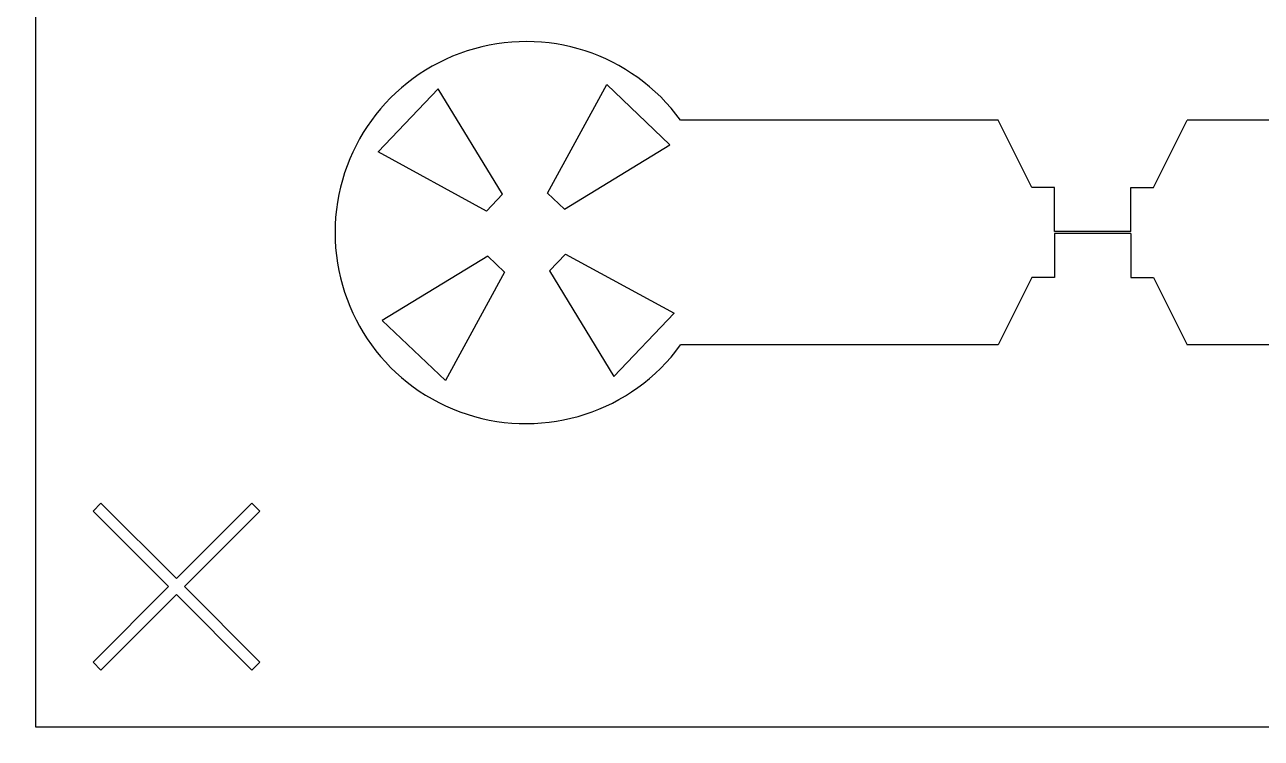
# Model space of a CAD drawing. Header units: inches. Extents: x -271009 to 5700, y -37000 to 38138.
# Drawn here: x -136165 to -130583, y 8628 to 11850 of the extents above; entities that cross this region are included whole.
import ezdxf

# ---------------------------------------------------------------- set-up
doc = ezdxf.new("R2010")
doc.units = ezdxf.units.IN
doc.header["$MEASUREMENT"] = 0

msp = doc.modelspace()

# ---------------------------------------------------------------- linework, layer by layer
for p, q in [((-134570, 11275.5), (-134298.4, 11560.9)), ((-134007.4, 11084.5), (-134298.4, 11560.9)), ((-133804.4, 11089.5), (-133537.3, 11579.7)), ((-133251.9, 11308.1), (-133537.3, 11579.7)), ((-131770.1, 11418.7), (-133203.9, 11418.7)), ((-131617.8, 11114.3), (-131770.1, 11418.7)), ((-131069.7, 11114.3), (-130917.5, 11418.7)), ((-127961.1, 11418.7), (-130917.5, 11418.7)), ((-133728.3, 11017.1), (-133251.9, 11308.1)), ((-134079.8, 11008.4), (-134570, 11275.5)), ((-131516.3, 11114.3), (-131617.8, 11114.3)), ((-131516.3, 10915.9), (-131516.3, 11114.3)), ((-131171.2, 10915.9), (-131171.2, 11114.3)), ((-131171.2, 11114.3), (-131069.7, 11114.3)), ((-134079.8, 11008.4), (-134007.4, 11084.5)), ((-133728.3, 11017.1), (-133804.4, 11089.5)), ((-131171.2, 10915.9), (-131516.3, 10915.9)), ((-131171.2, 10906.6), (-131516.3, 10906.6)), ((-131516.3, 10906.6), (-131516.3, 10708.3)), ((-131171.2, 10906.6), (-131171.2, 10708.3)), ((-134074.8, 10805.4), (-134551.2, 10514.4)), ((-134074.8, 10805.4), (-133998.7, 10733)), ((-133723.3, 10814.1), (-133795.7, 10738)), ((-133723.3, 10814.1), (-133233.1, 10547)), ((-133998.7, 10733), (-134265.8, 10242.8)), ((-133795.7, 10738), (-133504.7, 10261.6)), ((-131617.8, 10708.3), (-131770.1, 10403.8)), ((-131516.3, 10708.3), (-131617.8, 10708.3)), ((-131171.2, 10708.3), (-131069.7, 10708.3)), ((-131069.7, 10708.3), (-130917.5, 10403.8)), ((-134551.2, 10514.4), (-134265.8, 10242.8)), ((-133233.1, 10547), (-133504.7, 10261.6)), ((-131770.1, 10403.8), (-133203.9, 10403.8)), ((-127961.1, 10403.8), (-130917.5, 10403.8)), ((-135820.8, 9689.4), (-135856.7, 9653.5)), ((-135479.9, 9348.5), (-135820.8, 9689.4)), ((-135139, 9689.4), (-135479.9, 9348.5)), ((-135139, 9689.4), (-135103.1, 9653.5)), ((-135856.7, 9653.5), (-135515.8, 9312.6)), ((-135444, 9312.6), (-135103.1, 9653.5)), ((-135515.8, 9312.6), (-135856.7, 8971.7)), ((-135820.8, 8935.8), (-135479.9, 9276.7)), ((-135479.9, 9276.7), (-135139, 8935.8)), ((-135103.1, 8971.7), (-135444, 9312.6)), ((-135856.7, 8971.7), (-135820.8, 8935.8)), ((-135139, 8935.8), (-135103.1, 8971.7))]:
    msp.add_line(p, q)
msp.add_lwpolyline([(-137000, 35000, 6), (-113000, 35000)], format="xyb", close=True)
msp.add_lwpolyline([(-136114.3, 17204.3), (-125050.8, 17204.3), (-125050.8, 8678.3), (-136114.3, 8678.3)], close=True)
msp.add_arc((-133901.5, 10911.3), 862.7, 36.0319, 323.9681)

doc.saveas('drawing.dxf')
